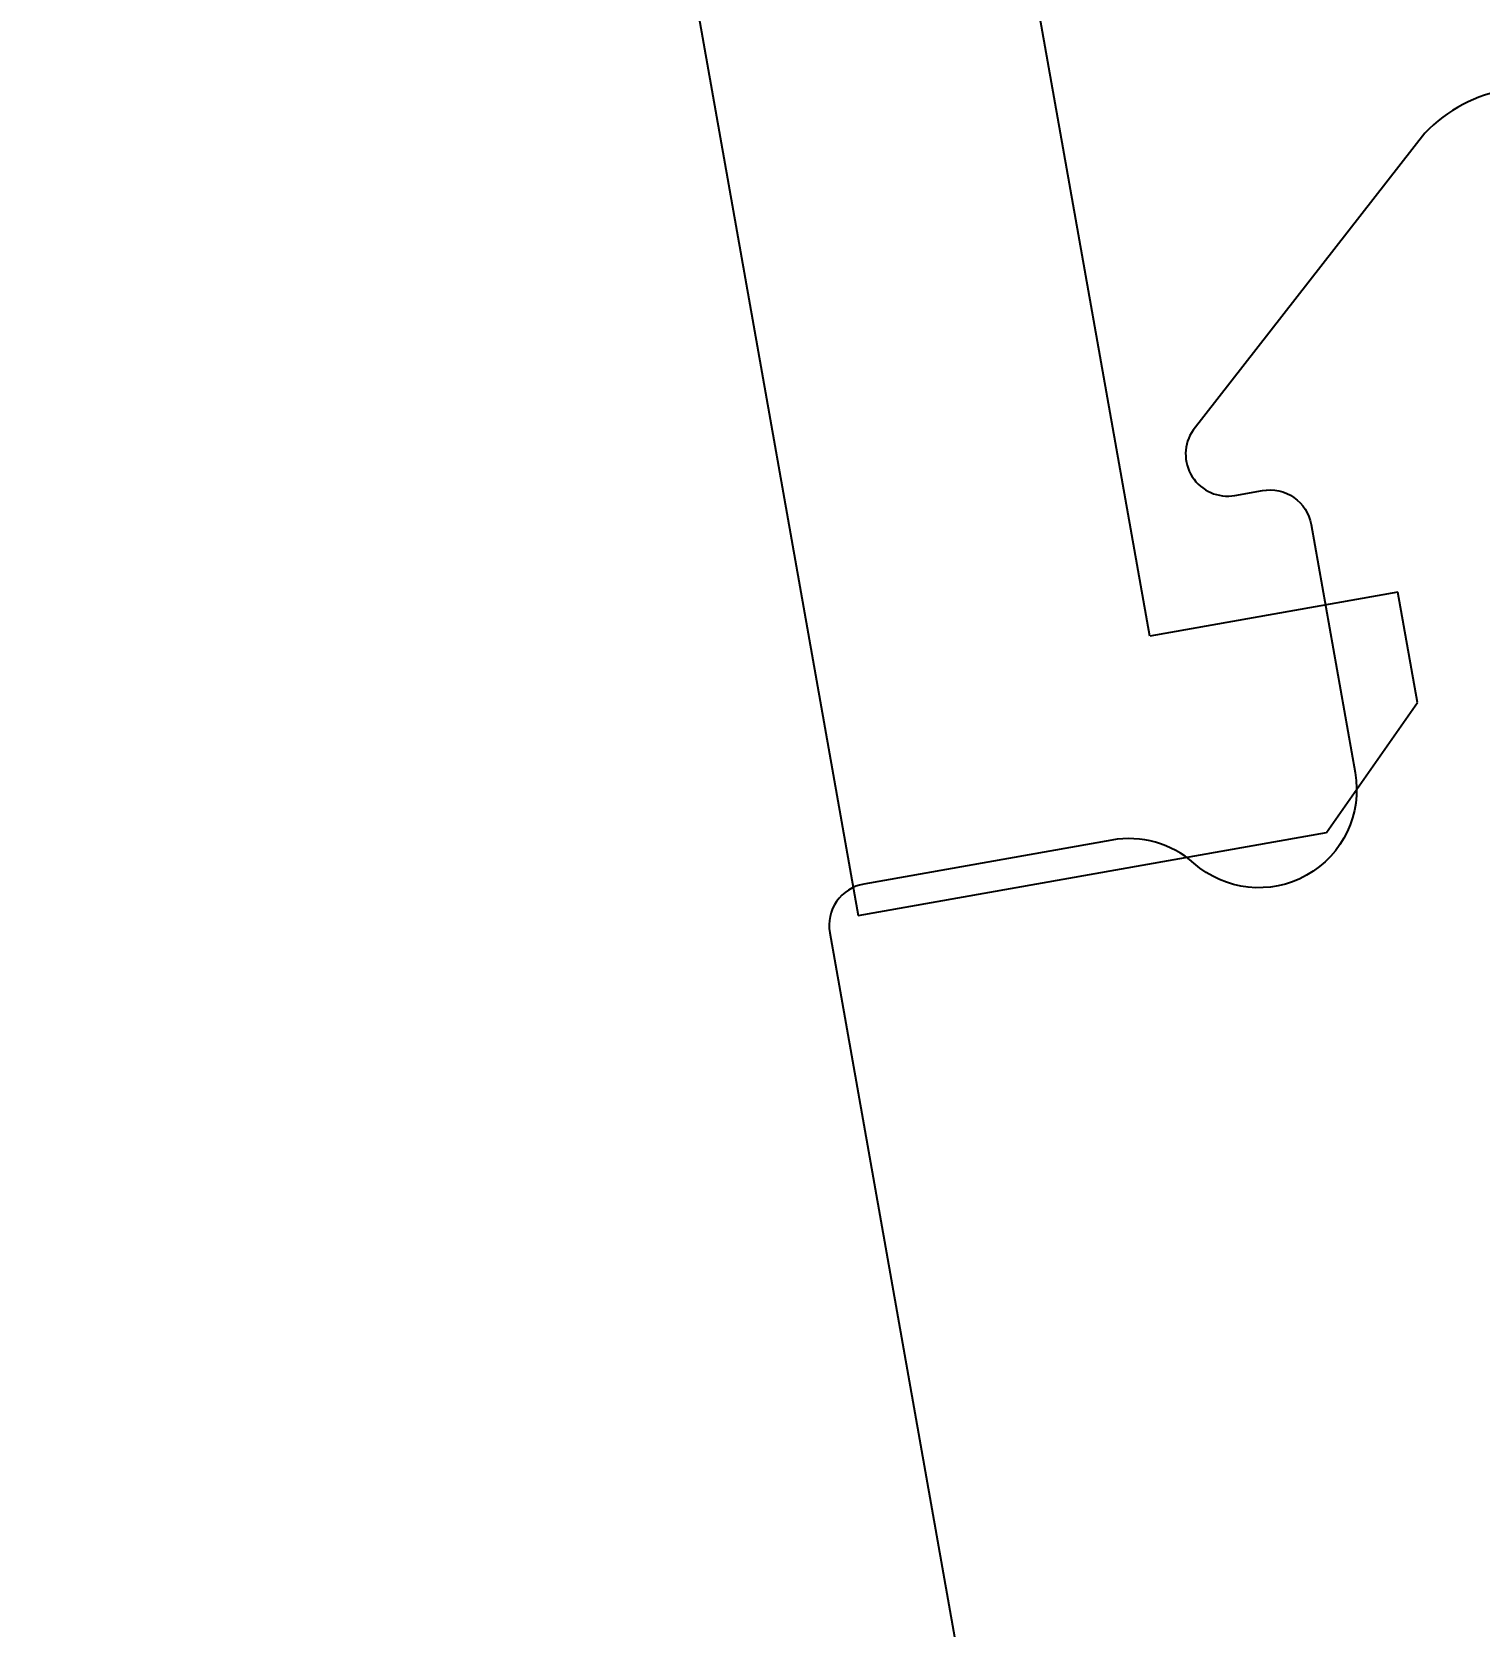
# Model space of a CAD drawing. Header units: millimetres. Extents: x 0 to 8967983, y -224399 to 13801.
# Drawn here: x 69226.76 to 69233.06, y -193820.17 to -193813.23 of the extents above; entities that cross this region are included whole.
import ezdxf
from ezdxf import colors
from ezdxf.entities.mleader import LeaderData, LeaderLine
from ezdxf.math import Vec2, Vec3

# ---------------------------------------------------------------- set-up
doc = ezdxf.new("R2010")
doc.units = ezdxf.units.MM
doc.header["$LTSCALE"] = 10
doc.layers.add('Архитектура', color=251, linetype='Continuous')
doc.layers.get('0').off()
doc.layers.get('0').freeze()
doc.styles.add('ISOCPEUR', font='isocpeur.TTF', dxfattribs={"width": 0.7})

# ---------------------------------------------------------------- blocks, each defined once
blk = doc.blocks.new('_DOTSMALL')
at = {"color": 0, "linetype": 'ByBlock', "const_width": 0.5}
blk.add_lwpolyline([(-0.0625, 0, 1), (0.0625, 0, 1)], format="xyb", close=True, dxfattribs=at)

msp = doc.modelspace()

# ---------------------------------------------------------------- linework, layer by layer
at = {"layer": 'Архитектура', "lineweight": 25, "transparency": 33554684}
for points in [[(69213.0822, -193719.5916), (69230.3596, -193817.0733), (69232.4004, -193816.7116), (69232.7955, -193816.1463), (69232.7104, -193815.6661), (69231.6299, -193815.8576), (69230.7576, -193810.9355), (69234.4792, -193810.2759)], [(69213.0822, -193719.5916), (69230.3596, -193817.0733), (69232.4004, -193816.7116), (69232.7955, -193816.1463), (69232.7104, -193815.6661), (69231.6299, -193815.8576), (69230.7576, -193810.9355), (69234.4792, -193810.2759)], [(69213.0822, -193719.5916), (69230.3596, -193817.0733), (69232.4004, -193816.7116), (69232.7955, -193816.1463), (69232.7104, -193815.6661), (69231.6299, -193815.8576), (69230.7576, -193810.9355), (69234.4792, -193810.2759)], [(69213.0822, -193719.5916), (69230.3596, -193817.0733), (69232.4004, -193816.7116), (69232.7955, -193816.1463), (69232.7104, -193815.6661), (69231.6299, -193815.8576), (69230.7576, -193810.9355), (69234.4792, -193810.2759)], [(69213.0822, -193719.5916), (69230.3596, -193817.0733), (69232.4004, -193816.7116), (69232.7955, -193816.1463), (69232.7104, -193815.6661), (69231.6299, -193815.8576), (69230.7576, -193810.9355), (69234.4792, -193810.2759)], [(69213.0822, -193719.5916), (69230.3596, -193817.0733), (69232.4004, -193816.7116), (69232.7955, -193816.1463), (69232.7104, -193815.6661), (69231.6299, -193815.8576), (69230.7576, -193810.9355), (69234.4792, -193810.2759)], [(69213.0822, -193719.5916), (69230.3596, -193817.0733), (69232.4004, -193816.7116), (69232.7955, -193816.1463), (69232.7104, -193815.6661), (69231.6299, -193815.8576), (69230.7576, -193810.9355), (69234.4792, -193810.2759)], [(69213.0822, -193719.5916), (69230.3596, -193817.0733), (69232.4004, -193816.7116), (69232.7955, -193816.1463), (69232.7104, -193815.6661), (69231.6299, -193815.8576), (69230.7576, -193810.9355), (69234.4792, -193810.2759)], [(69213.0822, -193719.5916), (69230.3596, -193817.0733), (69232.4004, -193816.7116), (69232.7955, -193816.1463), (69232.7104, -193815.6661), (69231.6299, -193815.8576), (69230.7576, -193810.9355), (69234.4792, -193810.2759)], [(69213.0822, -193719.5916), (69230.3596, -193817.0733), (69232.4004, -193816.7116), (69232.7955, -193816.1463), (69232.7104, -193815.6661), (69231.6299, -193815.8576), (69230.7576, -193810.9355), (69234.4792, -193810.2759)], [(69213.0822, -193719.5916), (69230.3596, -193817.0733), (69232.4004, -193816.7116), (69232.7955, -193816.1463), (69232.7104, -193815.6661), (69231.6299, -193815.8576), (69230.7576, -193810.9355), (69234.4792, -193810.2759)], [(69213.0822, -193719.5916), (69230.3596, -193817.0733), (69232.4004, -193816.7116), (69232.7955, -193816.1463), (69232.7104, -193815.6661), (69231.6299, -193815.8576), (69230.7576, -193810.9355), (69234.4792, -193810.2759)], [(69213.0822, -193719.5916), (69230.3596, -193817.0733), (69232.4004, -193816.7116), (69232.7955, -193816.1463), (69232.7104, -193815.6661), (69231.6299, -193815.8576), (69230.7576, -193810.9355), (69234.4792, -193810.2759)], [(69213.0822, -193719.5916), (69230.3596, -193817.0733), (69232.4004, -193816.7116), (69232.7955, -193816.1463), (69232.7104, -193815.6661), (69231.6299, -193815.8576), (69230.7576, -193810.9355), (69234.4792, -193810.2759)], [(69213.0822, -193719.5916), (69230.3596, -193817.0733), (69232.4004, -193816.7116), (69232.7955, -193816.1463), (69232.7104, -193815.6661), (69231.6299, -193815.8576), (69230.7576, -193810.9355), (69234.4792, -193810.2759)], [(69213.0822, -193719.5916), (69230.3596, -193817.0733), (69232.4004, -193816.7116), (69232.7955, -193816.1463), (69232.7104, -193815.6661), (69231.6299, -193815.8576), (69230.7576, -193810.9355), (69234.4792, -193810.2759)], [(69213.0822, -193719.5916), (69230.3596, -193817.0733), (69232.4004, -193816.7116), (69232.7955, -193816.1463), (69232.7104, -193815.6661), (69231.6299, -193815.8576), (69230.7576, -193810.9355), (69234.4792, -193810.2759)], [(69213.0822, -193719.5916), (69230.3596, -193817.0733), (69232.4004, -193816.7116), (69232.7955, -193816.1463), (69232.7104, -193815.6661), (69231.6299, -193815.8576), (69230.7576, -193810.9355), (69234.4792, -193810.2759)], [(69213.0822, -193719.5916), (69230.3596, -193817.0733), (69232.4004, -193816.7116), (69232.7955, -193816.1463), (69232.7104, -193815.6661), (69231.6299, -193815.8576), (69230.7576, -193810.9355), (69234.4792, -193810.2759)], [(69213.0822, -193719.5916), (69230.3596, -193817.0733), (69232.4004, -193816.7116), (69232.7955, -193816.1463), (69232.7104, -193815.6661), (69231.6299, -193815.8576), (69230.7576, -193810.9355), (69234.4792, -193810.2759)], [(69213.0822, -193719.5916), (69230.3596, -193817.0733), (69232.4004, -193816.7116), (69232.7955, -193816.1463), (69232.7104, -193815.6661), (69231.6299, -193815.8576), (69230.7576, -193810.9355), (69234.4792, -193810.2759)], [(69213.0822, -193719.5916), (69230.3596, -193817.0733), (69232.4004, -193816.7116), (69232.7955, -193816.1463), (69232.7104, -193815.6661), (69231.6299, -193815.8576), (69230.7576, -193810.9355), (69234.4792, -193810.2759)], [(69213.0822, -193719.5916), (69230.3596, -193817.0733), (69232.4004, -193816.7116), (69232.7955, -193816.1463), (69232.7104, -193815.6661), (69231.6299, -193815.8576), (69230.7576, -193810.9355), (69234.4792, -193810.2759)], [(69213.0822, -193719.5916), (69230.3596, -193817.0733), (69232.4004, -193816.7116), (69232.7955, -193816.1463), (69232.7104, -193815.6661), (69231.6299, -193815.8576), (69230.7576, -193810.9355), (69234.4792, -193810.2759)], [(69213.0822, -193719.5916), (69230.3596, -193817.0733), (69232.4004, -193816.7116), (69232.7955, -193816.1463), (69232.7104, -193815.6661), (69231.6299, -193815.8576), (69230.7576, -193810.9355), (69234.4792, -193810.2759)], [(69213.0822, -193719.5916), (69230.3596, -193817.0733), (69232.4004, -193816.7116), (69232.7955, -193816.1463), (69232.7104, -193815.6661), (69231.6299, -193815.8576), (69230.7576, -193810.9355), (69234.4792, -193810.2759)], [(69213.0822, -193719.5916), (69230.3596, -193817.0733), (69232.4004, -193816.7116), (69232.7955, -193816.1463), (69232.7104, -193815.6661), (69231.6299, -193815.8576), (69230.7576, -193810.9355), (69234.4792, -193810.2759)], [(69213.0822, -193719.5916), (69230.3596, -193817.0733), (69232.4004, -193816.7116), (69232.7955, -193816.1463), (69232.7104, -193815.6661), (69231.6299, -193815.8576), (69230.7576, -193810.9355), (69234.4792, -193810.2759)], [(69213.0822, -193719.5916), (69230.3596, -193817.0733), (69232.4004, -193816.7116), (69232.7955, -193816.1463), (69232.7104, -193815.6661), (69231.6299, -193815.8576), (69230.7576, -193810.9355), (69234.4792, -193810.2759)], [(69213.0822, -193719.5916), (69230.3596, -193817.0733), (69232.4004, -193816.7116), (69232.7955, -193816.1463), (69232.7104, -193815.6661), (69231.6299, -193815.8576), (69230.7576, -193810.9355), (69234.4792, -193810.2759)], [(69213.0822, -193719.5916), (69230.3596, -193817.0733), (69232.4004, -193816.7116), (69232.7955, -193816.1463), (69232.7104, -193815.6661), (69231.6299, -193815.8576), (69230.7576, -193810.9355), (69234.4792, -193810.2759)], [(69213.0822, -193719.5916), (69230.3596, -193817.0733), (69232.4004, -193816.7116), (69232.7955, -193816.1463), (69232.7104, -193815.6661), (69231.6299, -193815.8576), (69230.7576, -193810.9355), (69234.4792, -193810.2759)], [(69213.0822, -193719.5916), (69230.3596, -193817.0733), (69232.4004, -193816.7116), (69232.7955, -193816.1463), (69232.7104, -193815.6661), (69231.6299, -193815.8576), (69230.7576, -193810.9355), (69234.4792, -193810.2759)], [(69213.0822, -193719.5916), (69230.3596, -193817.0733), (69232.4004, -193816.7116), (69232.7955, -193816.1463), (69232.7104, -193815.6661), (69231.6299, -193815.8576), (69230.7576, -193810.9355), (69234.4792, -193810.2759)], [(69213.0822, -193719.5916), (69230.3596, -193817.0733), (69232.4004, -193816.7116), (69232.7955, -193816.1463), (69232.7104, -193815.6661), (69231.6299, -193815.8576), (69230.7576, -193810.9355), (69234.4792, -193810.2759)], [(69213.0822, -193719.5916), (69230.3596, -193817.0733), (69232.4004, -193816.7116), (69232.7955, -193816.1463), (69232.7104, -193815.6661), (69231.6299, -193815.8576), (69230.7576, -193810.9355), (69234.4792, -193810.2759)], [(69213.0822, -193719.5916), (69230.3596, -193817.0733), (69232.4004, -193816.7116), (69232.7955, -193816.1463), (69232.7104, -193815.6661), (69231.6299, -193815.8576), (69230.7576, -193810.9355), (69234.4792, -193810.2759)], [(69213.0822, -193719.5916), (69230.3596, -193817.0733), (69232.4004, -193816.7116), (69232.7955, -193816.1463), (69232.7104, -193815.6661), (69231.6299, -193815.8576), (69230.7576, -193810.9355), (69234.4792, -193810.2759)], [(69213.0822, -193719.5916), (69230.3596, -193817.0733), (69232.4004, -193816.7116), (69232.7955, -193816.1463), (69232.7104, -193815.6661), (69231.6299, -193815.8576), (69230.7576, -193810.9355), (69234.4792, -193810.2759)], [(69213.0822, -193719.5916), (69230.3596, -193817.0733), (69232.4004, -193816.7116), (69232.7955, -193816.1463), (69232.7104, -193815.6661), (69231.6299, -193815.8576), (69230.7576, -193810.9355), (69234.4792, -193810.2759)], [(69213.0822, -193719.5916), (69230.3596, -193817.0733), (69232.4004, -193816.7116), (69232.7955, -193816.1463), (69232.7104, -193815.6661), (69231.6299, -193815.8576), (69230.7576, -193810.9355), (69234.4792, -193810.2759)], [(69213.0822, -193719.5916), (69230.3596, -193817.0733), (69232.4004, -193816.7116), (69232.7955, -193816.1463), (69232.7104, -193815.6661), (69231.6299, -193815.8576), (69230.7576, -193810.9355), (69234.4792, -193810.2759)], [(69213.0822, -193719.5916), (69230.3596, -193817.0733), (69232.4004, -193816.7116), (69232.7955, -193816.1463), (69232.7104, -193815.6661), (69231.6299, -193815.8576), (69230.7576, -193810.9355), (69234.4792, -193810.2759)], [(69213.0822, -193719.5916), (69230.3596, -193817.0733), (69232.4004, -193816.7116), (69232.7955, -193816.1463), (69232.7104, -193815.6661), (69231.6299, -193815.8576), (69230.7576, -193810.9355), (69234.4792, -193810.2759)], [(69213.0822, -193719.5916), (69230.3596, -193817.0733), (69232.4004, -193816.7116), (69232.7955, -193816.1463), (69232.7104, -193815.6661), (69231.6299, -193815.8576), (69230.7576, -193810.9355), (69234.4792, -193810.2759)], [(69213.0822, -193719.5916), (69230.3596, -193817.0733), (69232.4004, -193816.7116), (69232.7955, -193816.1463), (69232.7104, -193815.6661), (69231.6299, -193815.8576), (69230.7576, -193810.9355), (69234.4792, -193810.2759)], [(69213.0822, -193719.5916), (69230.3596, -193817.0733), (69232.4004, -193816.7116), (69232.7955, -193816.1463), (69232.7104, -193815.6661), (69231.6299, -193815.8576), (69230.7576, -193810.9355), (69234.4792, -193810.2759)], [(69213.0822, -193719.5916), (69230.3596, -193817.0733), (69232.4004, -193816.7116), (69232.7955, -193816.1463), (69232.7104, -193815.6661), (69231.6299, -193815.8576), (69230.7576, -193810.9355), (69234.4792, -193810.2759)], [(69213.0822, -193719.5916), (69230.3596, -193817.0733), (69232.4004, -193816.7116), (69232.7955, -193816.1463), (69232.7104, -193815.6661), (69231.6299, -193815.8576), (69230.7576, -193810.9355), (69234.4792, -193810.2759)], [(69213.0822, -193719.5916), (69230.3596, -193817.0733), (69232.4004, -193816.7116), (69232.7955, -193816.1463), (69232.7104, -193815.6661), (69231.6299, -193815.8576), (69230.7576, -193810.9355), (69234.4792, -193810.2759)], [(69213.0822, -193719.5916), (69230.3596, -193817.0733), (69232.4004, -193816.7116), (69232.7955, -193816.1463), (69232.7104, -193815.6661), (69231.6299, -193815.8576), (69230.7576, -193810.9355), (69234.4792, -193810.2759)], [(69213.0822, -193719.5916), (69230.3596, -193817.0733), (69232.4004, -193816.7116), (69232.7955, -193816.1463), (69232.7104, -193815.6661), (69231.6299, -193815.8576), (69230.7576, -193810.9355), (69234.4792, -193810.2759)], [(69213.0822, -193719.5916), (69230.3596, -193817.0733), (69232.4004, -193816.7116), (69232.7955, -193816.1463), (69232.7104, -193815.6661), (69231.6299, -193815.8576), (69230.7576, -193810.9355), (69234.4792, -193810.2759)], [(69213.0822, -193719.5916), (69230.3596, -193817.0733), (69232.4004, -193816.7116), (69232.7955, -193816.1463), (69232.7104, -193815.6661), (69231.6299, -193815.8576), (69230.7576, -193810.9355), (69234.4792, -193810.2759)], [(69213.0822, -193719.5916), (69230.3596, -193817.0733), (69232.4004, -193816.7116), (69232.7955, -193816.1463), (69232.7104, -193815.6661), (69231.6299, -193815.8576), (69230.7576, -193810.9355), (69234.4792, -193810.2759)], [(69213.0822, -193719.5916), (69230.3596, -193817.0733), (69232.4004, -193816.7116), (69232.7955, -193816.1463), (69232.7104, -193815.6661), (69231.6299, -193815.8576), (69230.7576, -193810.9355), (69234.4792, -193810.2759)], [(69213.0822, -193719.5916), (69230.3596, -193817.0733), (69232.4004, -193816.7116), (69232.7955, -193816.1463), (69232.7104, -193815.6661), (69231.6299, -193815.8576), (69230.7576, -193810.9355), (69234.4792, -193810.2759)], [(69213.0822, -193719.5916), (69230.3596, -193817.0733), (69232.4004, -193816.7116), (69232.7955, -193816.1463), (69232.7104, -193815.6661), (69231.6299, -193815.8576), (69230.7576, -193810.9355), (69234.4792, -193810.2759)], [(69213.0822, -193719.5916), (69230.3596, -193817.0733), (69232.4004, -193816.7116), (69232.7955, -193816.1463), (69232.7104, -193815.6661), (69231.6299, -193815.8576), (69230.7576, -193810.9355), (69234.4792, -193810.2759)], [(69230.2363, -193817.1488), (69230.2363, -193817.1488)], [(69230.2363, -193817.1488), (69230.2363, -193817.1488)], [(69230.2363, -193817.1488), (69230.2363, -193817.1488)], [(69230.2363, -193817.1488), (69230.2363, -193817.1488)], [(69230.2363, -193817.1488), (69230.2363, -193817.1488)], [(69230.2363, -193817.1488), (69230.2363, -193817.1488)], [(69230.2363, -193817.1488), (69230.2363, -193817.1488)], [(69230.2363, -193817.1488), (69230.2363, -193817.1488)], [(69230.2363, -193817.1488), (69230.2363, -193817.1488)], [(69230.2363, -193817.1488), (69230.2363, -193817.1488)], [(69230.2363, -193817.1488), (69230.2363, -193817.1488)], [(69230.2363, -193817.1488), (69230.2363, -193817.1488)], [(69230.2363, -193817.1488), (69230.2363, -193817.1488)], [(69230.2363, -193817.1488), (69230.2363, -193817.1488)], [(69230.2363, -193817.1488), (69230.2363, -193817.1488)], [(69230.2363, -193817.1488), (69230.2363, -193817.1488)], [(69230.2363, -193817.1488), (69230.2363, -193817.1488)], [(69230.2363, -193817.1488), (69230.2363, -193817.1488)], [(69230.2363, -193817.1488), (69230.2363, -193817.1488)], [(69230.2363, -193817.1488), (69230.2363, -193817.1488)], [(69230.2363, -193817.1488), (69230.2363, -193817.1488)], [(69230.2363, -193817.1488), (69230.2363, -193817.1488)], [(69230.2363, -193817.1488), (69230.2363, -193817.1488)], [(69230.2363, -193817.1488), (69230.2363, -193817.1488)], [(69230.2363, -193817.1488), (69230.2363, -193817.1488)], [(69230.2363, -193817.1488), (69230.2363, -193817.1488)], [(69230.2363, -193817.1488), (69230.2363, -193817.1488)], [(69230.2363, -193817.1488), (69230.2363, -193817.1488)], [(69230.2363, -193817.1488), (69230.2363, -193817.1488)], [(69230.2363, -193817.1488), (69230.2363, -193817.1488)], [(69230.2363, -193817.1488), (69230.2363, -193817.1488)], [(69230.2363, -193817.1488), (69230.2363, -193817.1488)], [(69230.2363, -193817.1488), (69230.2363, -193817.1488)], [(69230.2363, -193817.1488), (69230.2363, -193817.1488)], [(69230.2363, -193817.1488), (69230.2363, -193817.1488)], [(69230.2363, -193817.1488), (69230.2363, -193817.1488)], [(69230.2363, -193817.1488), (69230.2363, -193817.1488)], [(69230.2363, -193817.1488), (69230.2363, -193817.1488)], [(69230.2363, -193817.1488), (69230.2363, -193817.1488)], [(69230.2363, -193817.1488), (69230.2363, -193817.1488)], [(69230.2363, -193817.1488), (69230.2363, -193817.1488)], [(69230.2363, -193817.1488), (69230.2363, -193817.1488)], [(69230.2363, -193817.1488), (69230.2363, -193817.1488)], [(69230.2363, -193817.1488), (69230.2363, -193817.1488)], [(69230.2363, -193817.1488), (69230.2363, -193817.1488)], [(69230.2363, -193817.1488), (69230.2363, -193817.1488)], [(69230.2363, -193817.1488), (69230.2363, -193817.1488)], [(69230.2363, -193817.1488), (69230.2363, -193817.1488)], [(69230.2363, -193817.1488), (69230.2363, -193817.1488)], [(69230.2363, -193817.1488), (69230.2363, -193817.1488)], [(69230.2363, -193817.1488), (69230.2363, -193817.1488)], [(69230.2363, -193817.1488), (69230.2363, -193817.1488)], [(69230.2363, -193817.1488), (69230.2363, -193817.1488)], [(69230.2363, -193817.1488), (69230.2363, -193817.1488)], [(69230.2363, -193817.1488), (69230.2363, -193817.1488)], [(69230.2363, -193817.1488), (69230.2363, -193817.1488)], [(69230.2363, -193817.1488), (69230.2363, -193817.1488)], [(69230.2363, -193817.1488), (69230.2363, -193817.1488)]]:
    msp.add_lwpolyline(points, dxfattribs=at)
msp.add_lwpolyline([(69233.1891, -193813.4763, 0.164348), (69232.8284, -193813.6661), (69231.8193, -193814.9593, 0.66825), (69232.0012, -193815.2442), (69232.1212, -193815.2229, -0.4144), (69232.3332, -193815.3711), (69232.5247, -193816.4515, -0.710164), (69231.8219, -193816.8458, 0.228752), (69231.4649, -193816.7453), (69230.3844, -193816.9368, 0.4144), (69230.2363, -193817.1488), (69231.4916, -193824.2318, 0.430028), (69231.848, -193824.4961), (69232.5683, -193824.3685, 0.109814), (69232.6901, -193824.3179), (69234.5821, -193823.1157, -0.800036)], format="xyb", dxfattribs=at)
msp.add_lwpolyline([(69233.1891, -193813.4763, 0.164348), (69232.8284, -193813.6661), (69231.8193, -193814.9593, 0.66825), (69232.0012, -193815.2442), (69232.1212, -193815.2229, -0.4144), (69232.3332, -193815.3711), (69232.5247, -193816.4515, -0.710164), (69231.8219, -193816.8458, 0.228752), (69231.4649, -193816.7453), (69230.3844, -193816.9368, 0.4144), (69230.2363, -193817.1488), (69231.4916, -193824.2318, 0.430028), (69231.848, -193824.4961), (69232.5683, -193824.3685, 0.109814), (69232.6901, -193824.3179), (69234.5821, -193823.1157, -0.800036)], format="xyb", dxfattribs=at)
msp.add_lwpolyline([(69233.1891, -193813.4763, 0.164348), (69232.8284, -193813.6661), (69231.8193, -193814.9593, 0.66825), (69232.0012, -193815.2442), (69232.1212, -193815.2229, -0.4144), (69232.3332, -193815.3711), (69232.5247, -193816.4515, -0.710164), (69231.8219, -193816.8458, 0.228752), (69231.4649, -193816.7453), (69230.3844, -193816.9368, 0.4144), (69230.2363, -193817.1488), (69231.4916, -193824.2318, 0.430028), (69231.848, -193824.4961), (69232.5683, -193824.3685, 0.109814), (69232.6901, -193824.3179), (69234.5821, -193823.1157, -0.800036)], format="xyb", dxfattribs=at)
msp.add_lwpolyline([(69233.1891, -193813.4763, 0.164348), (69232.8284, -193813.6661), (69231.8193, -193814.9593, 0.66825), (69232.0012, -193815.2442), (69232.1212, -193815.2229, -0.4144), (69232.3332, -193815.3711), (69232.5247, -193816.4515, -0.710164), (69231.8219, -193816.8458, 0.228752), (69231.4649, -193816.7453), (69230.3844, -193816.9368, 0.4144), (69230.2363, -193817.1488), (69231.4916, -193824.2318, 0.430028), (69231.848, -193824.4961), (69232.5683, -193824.3685, 0.109814), (69232.6901, -193824.3179), (69234.5821, -193823.1157, -0.800036)], format="xyb", dxfattribs=at)
msp.add_lwpolyline([(69233.1891, -193813.4763, 0.164348), (69232.8284, -193813.6661), (69231.8193, -193814.9593, 0.66825), (69232.0012, -193815.2442), (69232.1212, -193815.2229, -0.4144), (69232.3332, -193815.3711), (69232.5247, -193816.4515, -0.710164), (69231.8219, -193816.8458, 0.228752), (69231.4649, -193816.7453), (69230.3844, -193816.9368, 0.4144), (69230.2363, -193817.1488), (69231.4916, -193824.2318, 0.430028), (69231.848, -193824.4961), (69232.5683, -193824.3685, 0.109814), (69232.6901, -193824.3179), (69234.5821, -193823.1157, -0.800036)], format="xyb", dxfattribs=at)
msp.add_lwpolyline([(69233.1891, -193813.4763, 0.164348), (69232.8284, -193813.6661), (69231.8193, -193814.9593, 0.66825), (69232.0012, -193815.2442), (69232.1212, -193815.2229, -0.4144), (69232.3332, -193815.3711), (69232.5247, -193816.4515, -0.710164), (69231.8219, -193816.8458, 0.228752), (69231.4649, -193816.7453), (69230.3844, -193816.9368, 0.4144), (69230.2363, -193817.1488), (69231.4916, -193824.2318, 0.430028), (69231.848, -193824.4961), (69232.5683, -193824.3685, 0.109814), (69232.6901, -193824.3179), (69234.5821, -193823.1157, -0.800036)], format="xyb", dxfattribs=at)
msp.add_lwpolyline([(69233.1891, -193813.4763, 0.164348), (69232.8284, -193813.6661), (69231.8193, -193814.9593, 0.66825), (69232.0012, -193815.2442), (69232.1212, -193815.2229, -0.4144), (69232.3332, -193815.3711), (69232.5247, -193816.4515, -0.710164), (69231.8219, -193816.8458, 0.228752), (69231.4649, -193816.7453), (69230.3844, -193816.9368, 0.4144), (69230.2363, -193817.1488), (69231.4916, -193824.2318, 0.430028), (69231.848, -193824.4961), (69232.5683, -193824.3685, 0.109814), (69232.6901, -193824.3179), (69234.5821, -193823.1157, -0.800036)], format="xyb", dxfattribs=at)
msp.add_lwpolyline([(69233.1891, -193813.4763, 0.164348), (69232.8284, -193813.6661), (69231.8193, -193814.9593, 0.66825), (69232.0012, -193815.2442), (69232.1212, -193815.2229, -0.4144), (69232.3332, -193815.3711), (69232.5247, -193816.4515, -0.710164), (69231.8219, -193816.8458, 0.228752), (69231.4649, -193816.7453), (69230.3844, -193816.9368, 0.4144), (69230.2363, -193817.1488), (69231.4916, -193824.2318, 0.430028), (69231.848, -193824.4961), (69232.5683, -193824.3685, 0.109814), (69232.6901, -193824.3179), (69234.5821, -193823.1157, -0.800036)], format="xyb", dxfattribs=at)
msp.add_lwpolyline([(69233.1891, -193813.4763, 0.164348), (69232.8284, -193813.6661), (69231.8193, -193814.9593, 0.66825), (69232.0012, -193815.2442), (69232.1212, -193815.2229, -0.4144), (69232.3332, -193815.3711), (69232.5247, -193816.4515, -0.710164), (69231.8219, -193816.8458, 0.228752), (69231.4649, -193816.7453), (69230.3844, -193816.9368, 0.4144), (69230.2363, -193817.1488), (69231.4916, -193824.2318, 0.430028), (69231.848, -193824.4961), (69232.5683, -193824.3685, 0.109814), (69232.6901, -193824.3179), (69234.5821, -193823.1157, -0.800036)], format="xyb", dxfattribs=at)
msp.add_lwpolyline([(69233.1891, -193813.4763, 0.164348), (69232.8284, -193813.6661), (69231.8193, -193814.9593, 0.66825), (69232.0012, -193815.2442), (69232.1212, -193815.2229, -0.4144), (69232.3332, -193815.3711), (69232.5247, -193816.4515, -0.710164), (69231.8219, -193816.8458, 0.228752), (69231.4649, -193816.7453), (69230.3844, -193816.9368, 0.4144), (69230.2363, -193817.1488), (69231.4916, -193824.2318, 0.430028), (69231.848, -193824.4961), (69232.5683, -193824.3685, 0.109814), (69232.6901, -193824.3179), (69234.5821, -193823.1157, -0.800036)], format="xyb", dxfattribs=at)
msp.add_lwpolyline([(69233.1891, -193813.4763, 0.164348), (69232.8284, -193813.6661), (69231.8193, -193814.9593, 0.66825), (69232.0012, -193815.2442), (69232.1212, -193815.2229, -0.4144), (69232.3332, -193815.3711), (69232.5247, -193816.4515, -0.710164), (69231.8219, -193816.8458, 0.228752), (69231.4649, -193816.7453), (69230.3844, -193816.9368, 0.4144), (69230.2363, -193817.1488), (69231.4916, -193824.2318, 0.430028), (69231.848, -193824.4961), (69232.5683, -193824.3685, 0.109814), (69232.6901, -193824.3179), (69234.5821, -193823.1157, -0.800036)], format="xyb", dxfattribs=at)
msp.add_lwpolyline([(69233.1891, -193813.4763, 0.164348), (69232.8284, -193813.6661), (69231.8193, -193814.9593, 0.66825), (69232.0012, -193815.2442), (69232.1212, -193815.2229, -0.4144), (69232.3332, -193815.3711), (69232.5247, -193816.4515, -0.710164), (69231.8219, -193816.8458, 0.228752), (69231.4649, -193816.7453), (69230.3844, -193816.9368, 0.4144), (69230.2363, -193817.1488), (69231.4916, -193824.2318, 0.430028), (69231.848, -193824.4961), (69232.5683, -193824.3685, 0.109814), (69232.6901, -193824.3179), (69234.5821, -193823.1157, -0.800036)], format="xyb", dxfattribs=at)
msp.add_lwpolyline([(69233.1891, -193813.4763, 0.164348), (69232.8284, -193813.6661), (69231.8193, -193814.9593, 0.66825), (69232.0012, -193815.2442), (69232.1212, -193815.2229, -0.4144), (69232.3332, -193815.3711), (69232.5247, -193816.4515, -0.710164), (69231.8219, -193816.8458, 0.228752), (69231.4649, -193816.7453), (69230.3844, -193816.9368, 0.4144), (69230.2363, -193817.1488), (69231.4916, -193824.2318, 0.430028), (69231.848, -193824.4961), (69232.5683, -193824.3685, 0.109814), (69232.6901, -193824.3179), (69234.5821, -193823.1157, -0.800036)], format="xyb", dxfattribs=at)
msp.add_lwpolyline([(69233.1891, -193813.4763, 0.164348), (69232.8284, -193813.6661), (69231.8193, -193814.9593, 0.66825), (69232.0012, -193815.2442), (69232.1212, -193815.2229, -0.4144), (69232.3332, -193815.3711), (69232.5247, -193816.4515, -0.710164), (69231.8219, -193816.8458, 0.228752), (69231.4649, -193816.7453), (69230.3844, -193816.9368, 0.4144), (69230.2363, -193817.1488), (69231.4916, -193824.2318, 0.430028), (69231.848, -193824.4961), (69232.5683, -193824.3685, 0.109814), (69232.6901, -193824.3179), (69234.5821, -193823.1157, -0.800036)], format="xyb", dxfattribs=at)
msp.add_lwpolyline([(69233.1891, -193813.4763, 0.164348), (69232.8284, -193813.6661), (69231.8193, -193814.9593, 0.66825), (69232.0012, -193815.2442), (69232.1212, -193815.2229, -0.4144), (69232.3332, -193815.3711), (69232.5247, -193816.4515, -0.710164), (69231.8219, -193816.8458, 0.228752), (69231.4649, -193816.7453), (69230.3844, -193816.9368, 0.4144), (69230.2363, -193817.1488), (69231.4916, -193824.2318, 0.430028), (69231.848, -193824.4961), (69232.5683, -193824.3685, 0.109814), (69232.6901, -193824.3179), (69234.5821, -193823.1157, -0.800036)], format="xyb", dxfattribs=at)
msp.add_lwpolyline([(69233.1891, -193813.4763, 0.164348), (69232.8284, -193813.6661), (69231.8193, -193814.9593, 0.66825), (69232.0012, -193815.2442), (69232.1212, -193815.2229, -0.4144), (69232.3332, -193815.3711), (69232.5247, -193816.4515, -0.710164), (69231.8219, -193816.8458, 0.228752), (69231.4649, -193816.7453), (69230.3844, -193816.9368, 0.4144), (69230.2363, -193817.1488), (69231.4916, -193824.2318, 0.430028), (69231.848, -193824.4961), (69232.5683, -193824.3685, 0.109814), (69232.6901, -193824.3179), (69234.5821, -193823.1157, -0.800036)], format="xyb", dxfattribs=at)
msp.add_lwpolyline([(69233.1891, -193813.4763, 0.164348), (69232.8284, -193813.6661), (69231.8193, -193814.9593, 0.66825), (69232.0012, -193815.2442), (69232.1212, -193815.2229, -0.4144), (69232.3332, -193815.3711), (69232.5247, -193816.4515, -0.710164), (69231.8219, -193816.8458, 0.228752), (69231.4649, -193816.7453), (69230.3844, -193816.9368, 0.4144), (69230.2363, -193817.1488), (69231.4916, -193824.2318, 0.430028), (69231.848, -193824.4961), (69232.5683, -193824.3685, 0.109814), (69232.6901, -193824.3179), (69234.5821, -193823.1157, -0.800036)], format="xyb", dxfattribs=at)
msp.add_lwpolyline([(69233.1891, -193813.4763, 0.164348), (69232.8284, -193813.6661), (69231.8193, -193814.9593, 0.66825), (69232.0012, -193815.2442), (69232.1212, -193815.2229, -0.4144), (69232.3332, -193815.3711), (69232.5247, -193816.4515, -0.710164), (69231.8219, -193816.8458, 0.228752), (69231.4649, -193816.7453), (69230.3844, -193816.9368, 0.4144), (69230.2363, -193817.1488), (69231.4916, -193824.2318, 0.430028), (69231.848, -193824.4961), (69232.5683, -193824.3685, 0.109814), (69232.6901, -193824.3179), (69234.5821, -193823.1157, -0.800036)], format="xyb", dxfattribs=at)
msp.add_lwpolyline([(69233.1891, -193813.4763, 0.164348), (69232.8284, -193813.6661), (69231.8193, -193814.9593, 0.66825), (69232.0012, -193815.2442), (69232.1212, -193815.2229, -0.4144), (69232.3332, -193815.3711), (69232.5247, -193816.4515, -0.710164), (69231.8219, -193816.8458, 0.228752), (69231.4649, -193816.7453), (69230.3844, -193816.9368, 0.4144), (69230.2363, -193817.1488), (69231.4916, -193824.2318, 0.430028), (69231.848, -193824.4961), (69232.5683, -193824.3685, 0.109814), (69232.6901, -193824.3179), (69234.5821, -193823.1157, -0.800036)], format="xyb", dxfattribs=at)
msp.add_lwpolyline([(69233.1891, -193813.4763, 0.164348), (69232.8284, -193813.6661), (69231.8193, -193814.9593, 0.66825), (69232.0012, -193815.2442), (69232.1212, -193815.2229, -0.4144), (69232.3332, -193815.3711), (69232.5247, -193816.4515, -0.710164), (69231.8219, -193816.8458, 0.228752), (69231.4649, -193816.7453), (69230.3844, -193816.9368, 0.4144), (69230.2363, -193817.1488), (69231.4916, -193824.2318, 0.430028), (69231.848, -193824.4961), (69232.5683, -193824.3685, 0.109814), (69232.6901, -193824.3179), (69234.5821, -193823.1157, -0.800036)], format="xyb", dxfattribs=at)
msp.add_lwpolyline([(69233.1891, -193813.4763, 0.164348), (69232.8284, -193813.6661), (69231.8193, -193814.9593, 0.66825), (69232.0012, -193815.2442), (69232.1212, -193815.2229, -0.4144), (69232.3332, -193815.3711), (69232.5247, -193816.4515, -0.710164), (69231.8219, -193816.8458, 0.228752), (69231.4649, -193816.7453), (69230.3844, -193816.9368, 0.4144), (69230.2363, -193817.1488), (69231.4916, -193824.2318, 0.430028), (69231.848, -193824.4961), (69232.5683, -193824.3685, 0.109814), (69232.6901, -193824.3179), (69234.5821, -193823.1157, -0.800036)], format="xyb", dxfattribs=at)
msp.add_lwpolyline([(69233.1891, -193813.4763, 0.164348), (69232.8284, -193813.6661), (69231.8193, -193814.9593, 0.66825), (69232.0012, -193815.2442), (69232.1212, -193815.2229, -0.4144), (69232.3332, -193815.3711), (69232.5247, -193816.4515, -0.710164), (69231.8219, -193816.8458, 0.228752), (69231.4649, -193816.7453), (69230.3844, -193816.9368, 0.4144), (69230.2363, -193817.1488), (69231.4916, -193824.2318, 0.430028), (69231.848, -193824.4961), (69232.5683, -193824.3685, 0.109814), (69232.6901, -193824.3179), (69234.5821, -193823.1157, -0.800036)], format="xyb", dxfattribs=at)
msp.add_lwpolyline([(69233.1891, -193813.4763, 0.164348), (69232.8284, -193813.6661), (69231.8193, -193814.9593, 0.66825), (69232.0012, -193815.2442), (69232.1212, -193815.2229, -0.4144), (69232.3332, -193815.3711), (69232.5247, -193816.4515, -0.710164), (69231.8219, -193816.8458, 0.228752), (69231.4649, -193816.7453), (69230.3844, -193816.9368, 0.4144), (69230.2363, -193817.1488), (69231.4916, -193824.2318, 0.430028), (69231.848, -193824.4961), (69232.5683, -193824.3685, 0.109814), (69232.6901, -193824.3179), (69234.5821, -193823.1157, -0.800036)], format="xyb", dxfattribs=at)
msp.add_lwpolyline([(69233.1891, -193813.4763, 0.164348), (69232.8284, -193813.6661), (69231.8193, -193814.9593, 0.66825), (69232.0012, -193815.2442), (69232.1212, -193815.2229, -0.4144), (69232.3332, -193815.3711), (69232.5247, -193816.4515, -0.710164), (69231.8219, -193816.8458, 0.228752), (69231.4649, -193816.7453), (69230.3844, -193816.9368, 0.4144), (69230.2363, -193817.1488), (69231.4916, -193824.2318, 0.430028), (69231.848, -193824.4961), (69232.5683, -193824.3685, 0.109814), (69232.6901, -193824.3179), (69234.5821, -193823.1157, -0.800036)], format="xyb", dxfattribs=at)
msp.add_lwpolyline([(69233.1891, -193813.4763, 0.164348), (69232.8284, -193813.6661), (69231.8193, -193814.9593, 0.66825), (69232.0012, -193815.2442), (69232.1212, -193815.2229, -0.4144), (69232.3332, -193815.3711), (69232.5247, -193816.4515, -0.710164), (69231.8219, -193816.8458, 0.228752), (69231.4649, -193816.7453), (69230.3844, -193816.9368, 0.4144), (69230.2363, -193817.1488), (69231.4916, -193824.2318, 0.430028), (69231.848, -193824.4961), (69232.5683, -193824.3685, 0.109814), (69232.6901, -193824.3179), (69234.5821, -193823.1157, -0.800036)], format="xyb", dxfattribs=at)
msp.add_lwpolyline([(69233.1891, -193813.4763, 0.164348), (69232.8284, -193813.6661), (69231.8193, -193814.9593, 0.66825), (69232.0012, -193815.2442), (69232.1212, -193815.2229, -0.4144), (69232.3332, -193815.3711), (69232.5247, -193816.4515, -0.710164), (69231.8219, -193816.8458, 0.228752), (69231.4649, -193816.7453), (69230.3844, -193816.9368, 0.4144), (69230.2363, -193817.1488), (69231.4916, -193824.2318, 0.430028), (69231.848, -193824.4961), (69232.5683, -193824.3685, 0.109814), (69232.6901, -193824.3179), (69234.5821, -193823.1157, -0.800036)], format="xyb", dxfattribs=at)
msp.add_lwpolyline([(69233.1891, -193813.4763, 0.164348), (69232.8284, -193813.6661), (69231.8193, -193814.9593, 0.66825), (69232.0012, -193815.2442), (69232.1212, -193815.2229, -0.4144), (69232.3332, -193815.3711), (69232.5247, -193816.4515, -0.710164), (69231.8219, -193816.8458, 0.228752), (69231.4649, -193816.7453), (69230.3844, -193816.9368, 0.4144), (69230.2363, -193817.1488), (69231.4916, -193824.2318, 0.430028), (69231.848, -193824.4961), (69232.5683, -193824.3685, 0.109814), (69232.6901, -193824.3179), (69234.5821, -193823.1157, -0.800036)], format="xyb", dxfattribs=at)
msp.add_lwpolyline([(69233.1891, -193813.4763, 0.164348), (69232.8284, -193813.6661), (69231.8193, -193814.9593, 0.66825), (69232.0012, -193815.2442), (69232.1212, -193815.2229, -0.4144), (69232.3332, -193815.3711), (69232.5247, -193816.4515, -0.710164), (69231.8219, -193816.8458, 0.228752), (69231.4649, -193816.7453), (69230.3844, -193816.9368, 0.4144), (69230.2363, -193817.1488), (69231.4916, -193824.2318, 0.430028), (69231.848, -193824.4961), (69232.5683, -193824.3685, 0.109814), (69232.6901, -193824.3179), (69234.5821, -193823.1157, -0.800036)], format="xyb", dxfattribs=at)
msp.add_lwpolyline([(69233.1891, -193813.4763, 0.164348), (69232.8284, -193813.6661), (69231.8193, -193814.9593, 0.66825), (69232.0012, -193815.2442), (69232.1212, -193815.2229, -0.4144), (69232.3332, -193815.3711), (69232.5247, -193816.4515, -0.710164), (69231.8219, -193816.8458, 0.228752), (69231.4649, -193816.7453), (69230.3844, -193816.9368, 0.4144), (69230.2363, -193817.1488), (69231.4916, -193824.2318, 0.430028), (69231.848, -193824.4961), (69232.5683, -193824.3685, 0.109814), (69232.6901, -193824.3179), (69234.5821, -193823.1157, -0.800036)], format="xyb", dxfattribs=at)
msp.add_lwpolyline([(69233.1891, -193813.4763, 0.164348), (69232.8284, -193813.6661), (69231.8193, -193814.9593, 0.66825), (69232.0012, -193815.2442), (69232.1212, -193815.2229, -0.4144), (69232.3332, -193815.3711), (69232.5247, -193816.4515, -0.710164), (69231.8219, -193816.8458, 0.228752), (69231.4649, -193816.7453), (69230.3844, -193816.9368, 0.4144), (69230.2363, -193817.1488), (69231.4916, -193824.2318, 0.430028), (69231.848, -193824.4961), (69232.5683, -193824.3685, 0.109814), (69232.6901, -193824.3179), (69234.5821, -193823.1157, -0.800036)], format="xyb", dxfattribs=at)
msp.add_lwpolyline([(69233.1891, -193813.4763, 0.164348), (69232.8284, -193813.6661), (69231.8193, -193814.9593, 0.66825), (69232.0012, -193815.2442), (69232.1212, -193815.2229, -0.4144), (69232.3332, -193815.3711), (69232.5247, -193816.4515, -0.710164), (69231.8219, -193816.8458, 0.228752), (69231.4649, -193816.7453), (69230.3844, -193816.9368, 0.4144), (69230.2363, -193817.1488), (69231.4916, -193824.2318, 0.430028), (69231.848, -193824.4961), (69232.5683, -193824.3685, 0.109814), (69232.6901, -193824.3179), (69234.5821, -193823.1157, -0.800036)], format="xyb", dxfattribs=at)
msp.add_lwpolyline([(69233.1891, -193813.4763, 0.164348), (69232.8284, -193813.6661), (69231.8193, -193814.9593, 0.66825), (69232.0012, -193815.2442), (69232.1212, -193815.2229, -0.4144), (69232.3332, -193815.3711), (69232.5247, -193816.4515, -0.710164), (69231.8219, -193816.8458, 0.228752), (69231.4649, -193816.7453), (69230.3844, -193816.9368, 0.4144), (69230.2363, -193817.1488), (69231.4916, -193824.2318, 0.430028), (69231.848, -193824.4961), (69232.5683, -193824.3685, 0.109814), (69232.6901, -193824.3179), (69234.5821, -193823.1157, -0.800036)], format="xyb", dxfattribs=at)
msp.add_lwpolyline([(69233.1891, -193813.4763, 0.164348), (69232.8284, -193813.6661), (69231.8193, -193814.9593, 0.66825), (69232.0012, -193815.2442), (69232.1212, -193815.2229, -0.4144), (69232.3332, -193815.3711), (69232.5247, -193816.4515, -0.710164), (69231.8219, -193816.8458, 0.228752), (69231.4649, -193816.7453), (69230.3844, -193816.9368, 0.4144), (69230.2363, -193817.1488), (69231.4916, -193824.2318, 0.430028), (69231.848, -193824.4961), (69232.5683, -193824.3685, 0.109814), (69232.6901, -193824.3179), (69234.5821, -193823.1157, -0.800036)], format="xyb", dxfattribs=at)
msp.add_lwpolyline([(69233.1891, -193813.4763, 0.164348), (69232.8284, -193813.6661), (69231.8193, -193814.9593, 0.66825), (69232.0012, -193815.2442), (69232.1212, -193815.2229, -0.4144), (69232.3332, -193815.3711), (69232.5247, -193816.4515, -0.710164), (69231.8219, -193816.8458, 0.228752), (69231.4649, -193816.7453), (69230.3844, -193816.9368, 0.4144), (69230.2363, -193817.1488), (69231.4916, -193824.2318, 0.430028), (69231.848, -193824.4961), (69232.5683, -193824.3685, 0.109814), (69232.6901, -193824.3179), (69234.5821, -193823.1157, -0.800036)], format="xyb", dxfattribs=at)
msp.add_lwpolyline([(69233.1891, -193813.4763, 0.164348), (69232.8284, -193813.6661), (69231.8193, -193814.9593, 0.66825), (69232.0012, -193815.2442), (69232.1212, -193815.2229, -0.4144), (69232.3332, -193815.3711), (69232.5247, -193816.4515, -0.710164), (69231.8219, -193816.8458, 0.228752), (69231.4649, -193816.7453), (69230.3844, -193816.9368, 0.4144), (69230.2363, -193817.1488), (69231.4916, -193824.2318, 0.430028), (69231.848, -193824.4961), (69232.5683, -193824.3685, 0.109814), (69232.6901, -193824.3179), (69234.5821, -193823.1157, -0.800036)], format="xyb", dxfattribs=at)
msp.add_lwpolyline([(69233.1891, -193813.4763, 0.164348), (69232.8284, -193813.6661), (69231.8193, -193814.9593, 0.66825), (69232.0012, -193815.2442), (69232.1212, -193815.2229, -0.4144), (69232.3332, -193815.3711), (69232.5247, -193816.4515, -0.710164), (69231.8219, -193816.8458, 0.228752), (69231.4649, -193816.7453), (69230.3844, -193816.9368, 0.4144), (69230.2363, -193817.1488), (69231.4916, -193824.2318, 0.430028), (69231.848, -193824.4961), (69232.5683, -193824.3685, 0.109814), (69232.6901, -193824.3179), (69234.5821, -193823.1157, -0.800036)], format="xyb", dxfattribs=at)
msp.add_lwpolyline([(69233.1891, -193813.4763, 0.164348), (69232.8284, -193813.6661), (69231.8193, -193814.9593, 0.66825), (69232.0012, -193815.2442), (69232.1212, -193815.2229, -0.4144), (69232.3332, -193815.3711), (69232.5247, -193816.4515, -0.710164), (69231.8219, -193816.8458, 0.228752), (69231.4649, -193816.7453), (69230.3844, -193816.9368, 0.4144), (69230.2363, -193817.1488), (69231.4916, -193824.2318, 0.430028), (69231.848, -193824.4961), (69232.5683, -193824.3685, 0.109814), (69232.6901, -193824.3179), (69234.5821, -193823.1157, -0.800036)], format="xyb", dxfattribs=at)
msp.add_lwpolyline([(69233.1891, -193813.4763, 0.164348), (69232.8284, -193813.6661), (69231.8193, -193814.9593, 0.66825), (69232.0012, -193815.2442), (69232.1212, -193815.2229, -0.4144), (69232.3332, -193815.3711), (69232.5247, -193816.4515, -0.710164), (69231.8219, -193816.8458, 0.228752), (69231.4649, -193816.7453), (69230.3844, -193816.9368, 0.4144), (69230.2363, -193817.1488), (69231.4916, -193824.2318, 0.430028), (69231.848, -193824.4961), (69232.5683, -193824.3685, 0.109814), (69232.6901, -193824.3179), (69234.5821, -193823.1157, -0.800036)], format="xyb", dxfattribs=at)
msp.add_lwpolyline([(69233.1891, -193813.4763, 0.164348), (69232.8284, -193813.6661), (69231.8193, -193814.9593, 0.66825), (69232.0012, -193815.2442), (69232.1212, -193815.2229, -0.4144), (69232.3332, -193815.3711), (69232.5247, -193816.4515, -0.710164), (69231.8219, -193816.8458, 0.228752), (69231.4649, -193816.7453), (69230.3844, -193816.9368, 0.4144), (69230.2363, -193817.1488), (69231.4916, -193824.2318, 0.430028), (69231.848, -193824.4961), (69232.5683, -193824.3685, 0.109814), (69232.6901, -193824.3179), (69234.5821, -193823.1157, -0.800036)], format="xyb", dxfattribs=at)
msp.add_lwpolyline([(69233.1891, -193813.4763, 0.164348), (69232.8284, -193813.6661), (69231.8193, -193814.9593, 0.66825), (69232.0012, -193815.2442), (69232.1212, -193815.2229, -0.4144), (69232.3332, -193815.3711), (69232.5247, -193816.4515, -0.710164), (69231.8219, -193816.8458, 0.228752), (69231.4649, -193816.7453), (69230.3844, -193816.9368, 0.4144), (69230.2363, -193817.1488), (69231.4916, -193824.2318, 0.430028), (69231.848, -193824.4961), (69232.5683, -193824.3685, 0.109814), (69232.6901, -193824.3179), (69234.5821, -193823.1157, -0.800036)], format="xyb", dxfattribs=at)
msp.add_lwpolyline([(69233.1891, -193813.4763, 0.164348), (69232.8284, -193813.6661), (69231.8193, -193814.9593, 0.66825), (69232.0012, -193815.2442), (69232.1212, -193815.2229, -0.4144), (69232.3332, -193815.3711), (69232.5247, -193816.4515, -0.710164), (69231.8219, -193816.8458, 0.228752), (69231.4649, -193816.7453), (69230.3844, -193816.9368, 0.4144), (69230.2363, -193817.1488), (69231.4916, -193824.2318, 0.430028), (69231.848, -193824.4961), (69232.5683, -193824.3685, 0.109814), (69232.6901, -193824.3179), (69234.5821, -193823.1157, -0.800036)], format="xyb", dxfattribs=at)
msp.add_lwpolyline([(69233.1891, -193813.4763, 0.164348), (69232.8284, -193813.6661), (69231.8193, -193814.9593, 0.66825), (69232.0012, -193815.2442), (69232.1212, -193815.2229, -0.4144), (69232.3332, -193815.3711), (69232.5247, -193816.4515, -0.710164), (69231.8219, -193816.8458, 0.228752), (69231.4649, -193816.7453), (69230.3844, -193816.9368, 0.4144), (69230.2363, -193817.1488), (69231.4916, -193824.2318, 0.430028), (69231.848, -193824.4961), (69232.5683, -193824.3685, 0.109814), (69232.6901, -193824.3179), (69234.5821, -193823.1157, -0.800036)], format="xyb", dxfattribs=at)
msp.add_lwpolyline([(69233.1891, -193813.4763, 0.164348), (69232.8284, -193813.6661), (69231.8193, -193814.9593, 0.66825), (69232.0012, -193815.2442), (69232.1212, -193815.2229, -0.4144), (69232.3332, -193815.3711), (69232.5247, -193816.4515, -0.710164), (69231.8219, -193816.8458, 0.228752), (69231.4649, -193816.7453), (69230.3844, -193816.9368, 0.4144), (69230.2363, -193817.1488), (69231.4916, -193824.2318, 0.430028), (69231.848, -193824.4961), (69232.5683, -193824.3685, 0.109814), (69232.6901, -193824.3179), (69234.5821, -193823.1157, -0.800036)], format="xyb", dxfattribs=at)
msp.add_lwpolyline([(69233.1891, -193813.4763, 0.164348), (69232.8284, -193813.6661), (69231.8193, -193814.9593, 0.66825), (69232.0012, -193815.2442), (69232.1212, -193815.2229, -0.4144), (69232.3332, -193815.3711), (69232.5247, -193816.4515, -0.710164), (69231.8219, -193816.8458, 0.228752), (69231.4649, -193816.7453), (69230.3844, -193816.9368, 0.4144), (69230.2363, -193817.1488), (69231.4916, -193824.2318, 0.430028), (69231.848, -193824.4961), (69232.5683, -193824.3685, 0.109814), (69232.6901, -193824.3179), (69234.5821, -193823.1157, -0.800036)], format="xyb", dxfattribs=at)
msp.add_lwpolyline([(69233.1891, -193813.4763, 0.164348), (69232.8284, -193813.6661), (69231.8193, -193814.9593, 0.66825), (69232.0012, -193815.2442), (69232.1212, -193815.2229, -0.4144), (69232.3332, -193815.3711), (69232.5247, -193816.4515, -0.710164), (69231.8219, -193816.8458, 0.228752), (69231.4649, -193816.7453), (69230.3844, -193816.9368, 0.4144), (69230.2363, -193817.1488), (69231.4916, -193824.2318, 0.430028), (69231.848, -193824.4961), (69232.5683, -193824.3685, 0.109814), (69232.6901, -193824.3179), (69234.5821, -193823.1157, -0.800036)], format="xyb", dxfattribs=at)
msp.add_lwpolyline([(69233.1891, -193813.4763, 0.164348), (69232.8284, -193813.6661), (69231.8193, -193814.9593, 0.66825), (69232.0012, -193815.2442), (69232.1212, -193815.2229, -0.4144), (69232.3332, -193815.3711), (69232.5247, -193816.4515, -0.710164), (69231.8219, -193816.8458, 0.228752), (69231.4649, -193816.7453), (69230.3844, -193816.9368, 0.4144), (69230.2363, -193817.1488), (69231.4916, -193824.2318, 0.430028), (69231.848, -193824.4961), (69232.5683, -193824.3685, 0.109814), (69232.6901, -193824.3179), (69234.5821, -193823.1157, -0.800036)], format="xyb", dxfattribs=at)
msp.add_lwpolyline([(69233.1891, -193813.4763, 0.164348), (69232.8284, -193813.6661), (69231.8193, -193814.9593, 0.66825), (69232.0012, -193815.2442), (69232.1212, -193815.2229, -0.4144), (69232.3332, -193815.3711), (69232.5247, -193816.4515, -0.710164), (69231.8219, -193816.8458, 0.228752), (69231.4649, -193816.7453), (69230.3844, -193816.9368, 0.4144), (69230.2363, -193817.1488), (69231.4916, -193824.2318, 0.430028), (69231.848, -193824.4961), (69232.5683, -193824.3685, 0.109814), (69232.6901, -193824.3179), (69234.5821, -193823.1157, -0.800036)], format="xyb", dxfattribs=at)
msp.add_lwpolyline([(69233.1891, -193813.4763, 0.164348), (69232.8284, -193813.6661), (69231.8193, -193814.9593, 0.66825), (69232.0012, -193815.2442), (69232.1212, -193815.2229, -0.4144), (69232.3332, -193815.3711), (69232.5247, -193816.4515, -0.710164), (69231.8219, -193816.8458, 0.228752), (69231.4649, -193816.7453), (69230.3844, -193816.9368, 0.4144), (69230.2363, -193817.1488), (69231.4916, -193824.2318, 0.430028), (69231.848, -193824.4961), (69232.5683, -193824.3685, 0.109814), (69232.6901, -193824.3179), (69234.5821, -193823.1157, -0.800036)], format="xyb", dxfattribs=at)
msp.add_lwpolyline([(69233.1891, -193813.4763, 0.164348), (69232.8284, -193813.6661), (69231.8193, -193814.9593, 0.66825), (69232.0012, -193815.2442), (69232.1212, -193815.2229, -0.4144), (69232.3332, -193815.3711), (69232.5247, -193816.4515, -0.710164), (69231.8219, -193816.8458, 0.228752), (69231.4649, -193816.7453), (69230.3844, -193816.9368, 0.4144), (69230.2363, -193817.1488), (69231.4916, -193824.2318, 0.430028), (69231.848, -193824.4961), (69232.5683, -193824.3685, 0.109814), (69232.6901, -193824.3179), (69234.5821, -193823.1157, -0.800036)], format="xyb", dxfattribs=at)
msp.add_lwpolyline([(69233.1891, -193813.4763, 0.164348), (69232.8284, -193813.6661), (69231.8193, -193814.9593, 0.66825), (69232.0012, -193815.2442), (69232.1212, -193815.2229, -0.4144), (69232.3332, -193815.3711), (69232.5247, -193816.4515, -0.710164), (69231.8219, -193816.8458, 0.228752), (69231.4649, -193816.7453), (69230.3844, -193816.9368, 0.4144), (69230.2363, -193817.1488), (69231.4916, -193824.2318, 0.430028), (69231.848, -193824.4961), (69232.5683, -193824.3685, 0.109814), (69232.6901, -193824.3179), (69234.5821, -193823.1157, -0.800036)], format="xyb", dxfattribs=at)
msp.add_lwpolyline([(69233.1891, -193813.4763, 0.164348), (69232.8284, -193813.6661), (69231.8193, -193814.9593, 0.66825), (69232.0012, -193815.2442), (69232.1212, -193815.2229, -0.4144), (69232.3332, -193815.3711), (69232.5247, -193816.4515, -0.710164), (69231.8219, -193816.8458, 0.228752), (69231.4649, -193816.7453), (69230.3844, -193816.9368, 0.4144), (69230.2363, -193817.1488), (69231.4916, -193824.2318, 0.430028), (69231.848, -193824.4961), (69232.5683, -193824.3685, 0.109814), (69232.6901, -193824.3179), (69234.5821, -193823.1157, -0.800036)], format="xyb", dxfattribs=at)
msp.add_lwpolyline([(69233.1891, -193813.4763, 0.164348), (69232.8284, -193813.6661), (69231.8193, -193814.9593, 0.66825), (69232.0012, -193815.2442), (69232.1212, -193815.2229, -0.4144), (69232.3332, -193815.3711), (69232.5247, -193816.4515, -0.710164), (69231.8219, -193816.8458, 0.228752), (69231.4649, -193816.7453), (69230.3844, -193816.9368, 0.4144), (69230.2363, -193817.1488), (69231.4916, -193824.2318, 0.430028), (69231.848, -193824.4961), (69232.5683, -193824.3685, 0.109814), (69232.6901, -193824.3179), (69234.5821, -193823.1157, -0.800036)], format="xyb", dxfattribs=at)
msp.add_lwpolyline([(69233.1891, -193813.4763, 0.164348), (69232.8284, -193813.6661), (69231.8193, -193814.9593, 0.66825), (69232.0012, -193815.2442), (69232.1212, -193815.2229, -0.4144), (69232.3332, -193815.3711), (69232.5247, -193816.4515, -0.710164), (69231.8219, -193816.8458, 0.228752), (69231.4649, -193816.7453), (69230.3844, -193816.9368, 0.4144), (69230.2363, -193817.1488), (69231.4916, -193824.2318, 0.430028), (69231.848, -193824.4961), (69232.5683, -193824.3685, 0.109814), (69232.6901, -193824.3179), (69234.5821, -193823.1157, -0.800036)], format="xyb", dxfattribs=at)
msp.add_lwpolyline([(69233.1891, -193813.4763, 0.164348), (69232.8284, -193813.6661), (69231.8193, -193814.9593, 0.66825), (69232.0012, -193815.2442), (69232.1212, -193815.2229, -0.4144), (69232.3332, -193815.3711), (69232.5247, -193816.4515, -0.710164), (69231.8219, -193816.8458, 0.228752), (69231.4649, -193816.7453), (69230.3844, -193816.9368, 0.4144), (69230.2363, -193817.1488), (69231.4916, -193824.2318, 0.430028), (69231.848, -193824.4961), (69232.5683, -193824.3685, 0.109814), (69232.6901, -193824.3179), (69234.5821, -193823.1157, -0.800036)], format="xyb", dxfattribs=at)
msp.add_lwpolyline([(69233.1891, -193813.4763, 0.164348), (69232.8284, -193813.6661), (69231.8193, -193814.9593, 0.66825), (69232.0012, -193815.2442), (69232.1212, -193815.2229, -0.4144), (69232.3332, -193815.3711), (69232.5247, -193816.4515, -0.710164), (69231.8219, -193816.8458, 0.228752), (69231.4649, -193816.7453), (69230.3844, -193816.9368, 0.4144), (69230.2363, -193817.1488), (69231.4916, -193824.2318, 0.430028), (69231.848, -193824.4961), (69232.5683, -193824.3685, 0.109814), (69232.6901, -193824.3179), (69234.5821, -193823.1157, -0.800036)], format="xyb", dxfattribs=at)
msp.add_lwpolyline([(69233.1891, -193813.4763, 0.164348), (69232.8284, -193813.6661), (69231.8193, -193814.9593, 0.66825), (69232.0012, -193815.2442), (69232.1212, -193815.2229, -0.4144), (69232.3332, -193815.3711), (69232.5247, -193816.4515, -0.710164), (69231.8219, -193816.8458, 0.228752), (69231.4649, -193816.7453), (69230.3844, -193816.9368, 0.4144), (69230.2363, -193817.1488), (69231.4916, -193824.2318, 0.430028), (69231.848, -193824.4961), (69232.5683, -193824.3685, 0.109814), (69232.6901, -193824.3179), (69234.5821, -193823.1157, -0.800036)], format="xyb", dxfattribs=at)
msp.add_lwpolyline([(69233.1891, -193813.4763, 0.164348), (69232.8284, -193813.6661), (69231.8193, -193814.9593, 0.66825), (69232.0012, -193815.2442), (69232.1212, -193815.2229, -0.4144), (69232.3332, -193815.3711), (69232.5247, -193816.4515, -0.710164), (69231.8219, -193816.8458, 0.228752), (69231.4649, -193816.7453), (69230.3844, -193816.9368, 0.4144), (69230.2363, -193817.1488), (69231.4916, -193824.2318, 0.430028), (69231.848, -193824.4961), (69232.5683, -193824.3685, 0.109814), (69232.6901, -193824.3179), (69234.5821, -193823.1157, -0.800036)], format="xyb", dxfattribs=at)
msp.add_lwpolyline([(69233.1891, -193813.4763, 0.164348), (69232.8284, -193813.6661), (69231.8193, -193814.9593, 0.66825), (69232.0012, -193815.2442), (69232.1212, -193815.2229, -0.4144), (69232.3332, -193815.3711), (69232.5247, -193816.4515, -0.710164), (69231.8219, -193816.8458, 0.228752), (69231.4649, -193816.7453), (69230.3844, -193816.9368, 0.4144), (69230.2363, -193817.1488), (69231.4916, -193824.2318, 0.430028), (69231.848, -193824.4961), (69232.5683, -193824.3685, 0.109814), (69232.6901, -193824.3179), (69234.5821, -193823.1157, -0.800036)], format="xyb", dxfattribs=at)
msp.add_arc((68711.0138, -184296.962), 9778.6546, 272.59254797, 356.63539137, dxfattribs=at)

# ---------------------------------------------------------------- leaders
ml = msp.add_multileader_mtext('Standard', dxfattribs=at)
ml.set_content('{\\W0.8;-2,250}', color=256, style='ISOCPEUR')
ml.set_leader_properties(color=256, linetype='Continuous', lineweight=-1)
ml.set_arrow_properties(name='DOTSMALL')
ml.build(insert=Vec2(0, 0))
ml.multileader.update_dxf_attribs({"has_text_frame": 1, "text_left_attachment_type": 4, "text_right_attachment_type": 4, "dogleg_length": 100, "arrow_head_size": 180})
ctx = ml.context
ctx.base_point, ctx.char_height, ctx.arrow_head_size, ctx.landing_gap_size, ctx.plane_origin = Vec3(69101.2114, -196521.6173), 250, 180, 50, Vec3(68896.0912, -197241.9183)
ctx.left_attachment, ctx.right_attachment = 4, 4
notes = []
notes.append((ctx, [(0, (0, 0, 0), (0, 0), (1, 0), 1, [])]))
ctx.mtext.insert, ctx.mtext.width, ctx.mtext.defined_height, ctx.mtext.line_spacing_style, ctx.mtext.flow_direction = Vec3(69151.2114, -196188.284), 769.988959, 343.8884, 2, 5
for ctx, leaders in notes:
    for number, flags, end, landing, length, lines in leaders:
        leader = LeaderData()
        leader.index, (leader.has_last_leader_line, leader.has_dogleg_vector, leader.attachment_direction) = number, flags
        leader.last_leader_point, leader.dogleg_vector, leader.dogleg_length = Vec3(end), Vec3(landing), length
        for number, points, colour, breaks in lines:
            line = LeaderLine()
            line.index, line.vertices, line.color, line.breaks = number, Vec3.list(points), colors.encode_raw_color(colour), breaks
            leader.lines.append(line)
        ctx.leaders.append(leader)

doc.saveas('drawing.dxf')
